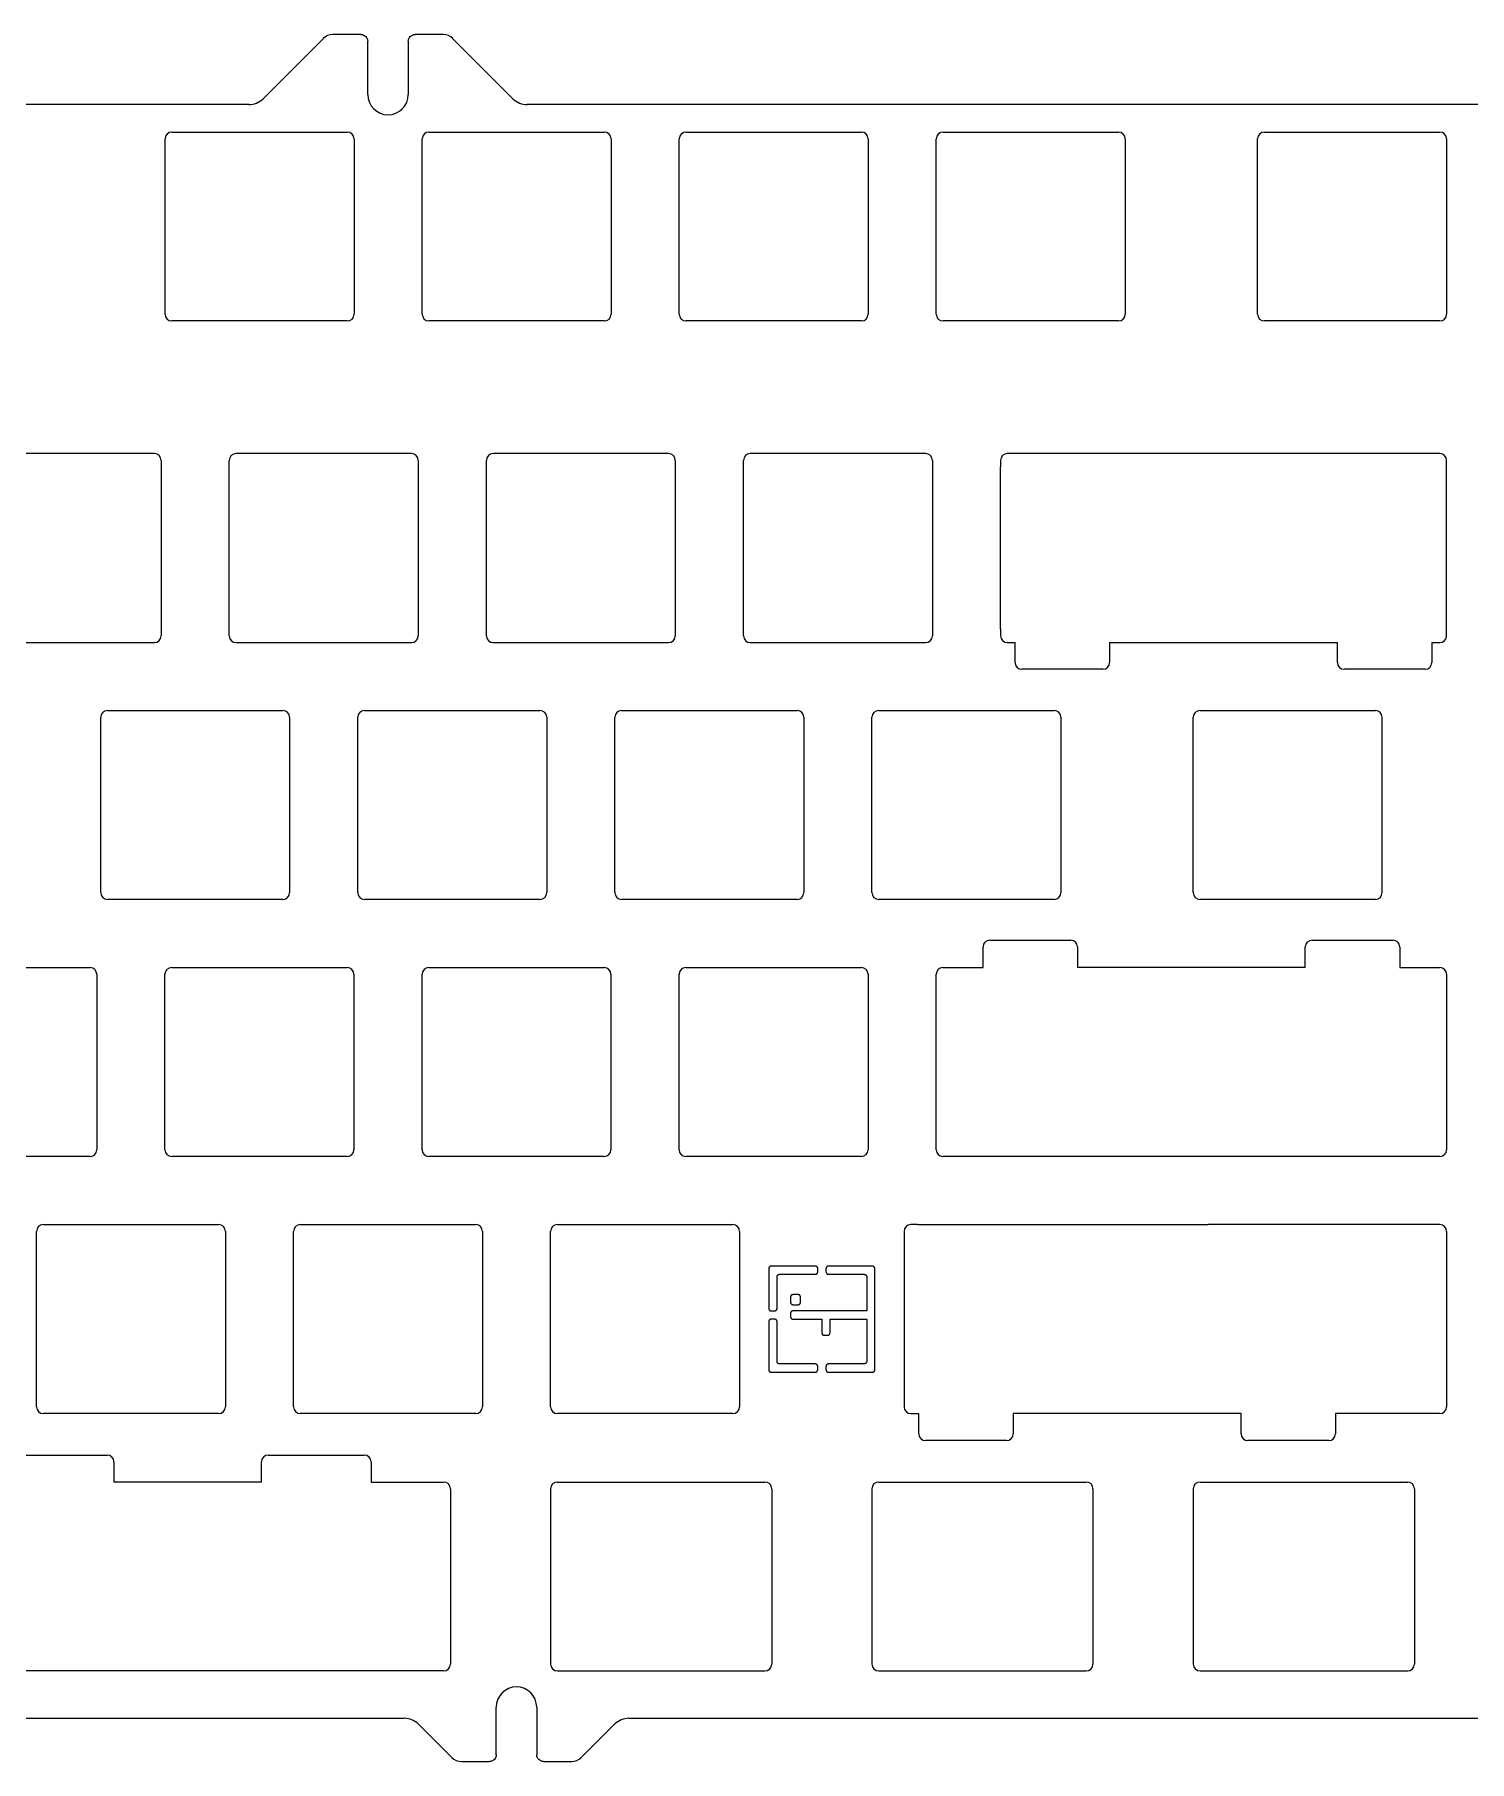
# Model space of a CAD drawing. Header units: millimetres. Extents: x 437 to 785, y 1108 to 1236.
# Drawn here: x 615.7 to 722, y 1108.2 to 1236.2 of the extents above; entities that cross this region are included whole.
import ezdxf

# ---------------------------------------------------------------- set-up
doc = ezdxf.new("R2010")
doc.units = ezdxf.units.MM
doc.layers.get('0').update_dxf_attribs({"linetype": 'CONTINUOUS'})
doc.layers.add('Layer 01', color=1, linetype='CONTINUOUS')

msp = doc.modelspace()

# ---------------------------------------------------------------- linework, layer by layer
at = {"color": 7, "linetype": 'CONTINUOUS'}
for p, q in [((639.91, 1236.17), (637.82, 1236.17)), ((646, 1236.17), (643.91, 1236.17)), ((637.12, 1235.87), (632.65, 1231.41)), ((640.41, 1231.72), (640.41, 1235.67)), ((643.41, 1235.67), (643.41, 1231.72)), ((651.17, 1231.41), (646.7, 1235.87)), ((631.59, 1230.97), (566.51, 1230.97)), ((755.41, 1230.97), (652.23, 1230.97)), ((625.39, 1215.44), (625.39, 1228.44)), ((625.89, 1228.94), (638.89, 1228.94)), ((639.39, 1228.44), (639.39, 1215.44)), ((644.44, 1215.44), (644.44, 1228.44)), ((644.94, 1228.94), (657.94, 1228.94)), ((658.44, 1228.44), (658.44, 1215.44)), ((663.49, 1215.44), (663.49, 1228.44)), ((663.99, 1228.94), (676.99, 1228.94)), ((677.49, 1228.44), (677.49, 1215.44)), ((682.54, 1215.44), (682.54, 1228.44)), ((683.04, 1228.94), (696.04, 1228.94)), ((696.54, 1228.44), (696.54, 1215.44)), ((706.35, 1215.44), (706.35, 1228.44)), ((706.85, 1228.94), (719.85, 1228.94)), ((720.35, 1228.44), (720.35, 1215.44)), ((638.89, 1214.94), (625.89, 1214.94)), ((657.94, 1214.94), (644.94, 1214.94)), ((676.99, 1214.94), (663.99, 1214.94)), ((696.04, 1214.94), (683.04, 1214.94)), ((719.85, 1214.94), (706.85, 1214.94)), ((624.6, 1205.11), (611.6, 1205.11)), ((625.1, 1204.61), (625.1, 1191.61)), ((630.15, 1191.61), (630.15, 1204.61)), ((643.65, 1205.11), (630.65, 1205.11)), ((644.15, 1204.61), (644.15, 1191.61)), ((649.2, 1191.61), (649.2, 1204.61)), ((662.7, 1205.11), (649.7, 1205.11)), ((663.2, 1204.61), (663.2, 1191.61)), ((668.25, 1191.61), (668.25, 1204.61)), ((681.75, 1205.11), (668.75, 1205.11)), ((682.25, 1204.61), (682.25, 1191.61)), ((687.3, 1204.61), (687.3, 1204.13)), ((687.3, 1192.13), (687.3, 1204.13)), ((719.85, 1205.11), (687.8, 1205.11)), ((720.35, 1191.61), (720.35, 1204.61)), ((687.3, 1192.12), (687.3, 1191.61)), ((611.6, 1191.11), (624.6, 1191.11)), ((630.65, 1191.11), (643.65, 1191.11)), ((649.7, 1191.11), (662.7, 1191.11)), ((668.75, 1191.11), (681.75, 1191.11)), ((687.8, 1191.11), (688.38, 1191.11)), ((688.38, 1189.63), (688.38, 1191.11)), ((695.38, 1191.11), (695.38, 1189.63)), ((695.38, 1191.11), (712.26, 1191.11)), ((712.26, 1189.63), (712.26, 1191.11)), ((719.26, 1191.11), (719.26, 1189.63)), ((719.26, 1191.11), (719.85, 1191.11)), ((694.88, 1189.13), (688.88, 1189.13)), ((718.76, 1189.13), (712.76, 1189.13)), ((620.62, 1172.58), (620.62, 1185.58)), ((621.12, 1186.08), (634.12, 1186.08)), ((634.62, 1185.58), (634.62, 1172.58)), ((639.67, 1172.58), (639.67, 1185.58)), ((640.17, 1186.08), (653.17, 1186.08)), ((653.67, 1185.58), (653.67, 1172.58)), ((658.72, 1172.58), (658.72, 1185.58)), ((659.22, 1186.08), (672.22, 1186.08)), ((672.72, 1185.58), (672.72, 1172.58)), ((677.77, 1172.58), (677.77, 1185.58)), ((678.27, 1186.08), (691.27, 1186.08)), ((691.77, 1185.58), (691.77, 1172.58)), ((701.58, 1172.58), (701.58, 1185.58)), ((702.08, 1186.08), (715.08, 1186.08)), ((715.58, 1172.58), (715.58, 1185.58)), ((634.12, 1172.08), (621.12, 1172.08)), ((653.17, 1172.08), (640.17, 1172.08)), ((672.22, 1172.08), (659.22, 1172.08)), ((691.27, 1172.08), (678.27, 1172.08)), ((715.08, 1172.08), (702.08, 1172.08)), ((686, 1167.03), (686, 1168.56)), ((686.5, 1169.06), (692.5, 1169.06)), ((693, 1168.56), (693, 1167.03)), ((709.88, 1167.03), (709.88, 1168.56)), ((710.38, 1169.06), (716.38, 1169.06)), ((716.88, 1168.56), (716.88, 1167.03)), ((606.83, 1167.03), (619.83, 1167.03)), ((625.88, 1167.03), (638.88, 1167.03)), ((644.93, 1167.03), (657.93, 1167.03)), ((663.98, 1167.03), (676.98, 1167.03)), ((683.03, 1167.03), (686, 1167.03)), ((709.88, 1167.03), (693, 1167.03)), ((620.33, 1166.53), (620.33, 1153.53)), ((625.38, 1153.53), (625.38, 1166.53)), ((639.38, 1166.53), (639.38, 1153.53)), ((644.43, 1153.53), (644.43, 1166.53)), ((658.43, 1166.53), (658.43, 1153.53)), ((663.48, 1153.53), (663.48, 1166.53)), ((677.48, 1166.53), (677.48, 1153.53)), ((682.53, 1153.53), (682.53, 1166.53)), ((619.83, 1153.03), (606.83, 1153.03)), ((638.88, 1153.03), (625.88, 1153.03)), ((657.93, 1153.03), (644.93, 1153.03)), ((676.98, 1153.03), (663.98, 1153.03)), ((719.85, 1153.03), (683.03, 1153.03)), ((616.36, 1147.98), (629.36, 1147.98)), ((635.41, 1147.98), (648.41, 1147.98)), ((654.46, 1147.98), (667.46, 1147.98)), ((681.15, 1147.98), (680.65, 1147.98)), ((681.15, 1147.98), (702.68, 1147.98)), ((719.85, 1147.98), (702.68, 1147.98)), ((615.86, 1134.48), (615.86, 1147.48)), ((629.86, 1147.48), (629.86, 1134.48)), ((634.91, 1134.48), (634.91, 1147.48)), ((648.91, 1147.48), (648.91, 1134.48)), ((653.96, 1134.48), (653.96, 1147.48)), ((667.96, 1147.48), (667.96, 1134.48)), ((680.15, 1147.48), (680.15, 1134.48)), ((720.35, 1147.48), (720.35, 1134.48)), ((629.36, 1133.98), (616.36, 1133.98)), ((648.41, 1133.98), (635.41, 1133.98)), ((667.46, 1133.98), (654.46, 1133.98)), ((680.65, 1133.98), (681.15, 1133.98)), ((681.15, 1133.98), (681.24, 1133.98)), ((681.24, 1132.48), (681.24, 1133.98)), ((688.24, 1133.98), (688.24, 1132.48)), ((705.12, 1133.98), (688.24, 1133.98)), ((705.12, 1132.48), (705.12, 1133.98)), ((712.12, 1133.98), (712.12, 1132.48)), ((719.85, 1133.98), (712.12, 1133.98)), ((687.74, 1131.98), (681.74, 1131.98)), ((711.62, 1131.98), (705.62, 1131.98)), ((615.1, 1130.91), (621.1, 1130.91)), ((621.6, 1130.41), (621.6, 1128.91)), ((632.53, 1128.91), (632.53, 1130.41)), ((633.03, 1130.91), (640.15, 1130.91)), ((640.65, 1130.41), (640.65, 1128.91)), ((640.65, 1128.91), (646.03, 1128.91)), ((654.46, 1128.91), (660.09, 1128.91)), ((660.09, 1128.91), (669.34, 1128.91)), ((669.35, 1128.91), (669.84, 1128.91)), ((678.27, 1128.91), (681.1, 1128.91)), ((681.1, 1128.91), (693.15, 1128.91)), ((693.16, 1128.91), (693.65, 1128.91)), ((702.08, 1128.91), (705.08, 1128.91)), ((705.08, 1128.91), (716.97, 1128.91)), ((716.97, 1128.91), (717.47, 1128.91)), ((646.53, 1128.41), (646.53, 1115.41)), ((653.96, 1128.41), (653.96, 1115.41)), ((670.34, 1128.41), (670.34, 1115.41)), ((677.77, 1128.41), (677.77, 1115.41)), ((694.15, 1128.41), (694.15, 1115.41)), ((701.58, 1128.41), (701.58, 1115.41)), ((717.97, 1128.41), (717.97, 1115.41)), ((646.03, 1114.91), (513.96, 1114.91)), ((654.46, 1114.91), (669.84, 1114.91)), ((678.27, 1114.91), (693.65, 1114.91)), ((702.08, 1114.91), (717.47, 1114.91)), ((649.93, 1108.7), (649.93, 1112.23)), ((652.93, 1112.23), (652.93, 1108.7)), ((644.17, 1110.96), (646.64, 1108.5)), ((656.23, 1108.5), (658.69, 1110.96)), ((659.76, 1111.4), (738.36, 1111.4)), ((647.35, 1108.2), (649.43, 1108.2)), ((653.43, 1108.2), (655.52, 1108.2))]:
    msp.add_line(p, q, dxfattribs=at)
for p, q in [((716.88, 1167.03), (719.85, 1167.03)), ((720.35, 1166.53), (720.35, 1153.53)), ((632.53, 1128.91), (621.6, 1128.91))]:
    msp.add_line(p, q)
at = {"color": 7}
msp.add_line((493.07, 1111.4), (643.11, 1111.4), dxfattribs=at)
at = {"color": 7, "linetype": 'CONTINUOUS'}
for centre, radius, start, end in [((637.82, 1235.17), 1, 90, 135), ((646, 1235.17), 1, 45, 90), ((631.59, 1232.47), 1.5, 270, 315), ((641.91, 1231.72), 1.5, 180, 0), ((652.23, 1232.47), 1.5, 225, 270), ((625.89, 1228.44), 0.5, 90, 180), ((638.89, 1228.44), 0.5, 0, 90), ((644.94, 1228.44), 0.5, 90, 180), ((657.94, 1228.44), 0.5, 0, 90), ((663.99, 1228.44), 0.5, 90, 180), ((676.99, 1228.44), 0.5, 0, 90), ((683.04, 1228.44), 0.5, 90, 180), ((696.04, 1228.44), 0.5, 0, 90), ((706.85, 1228.44), 0.5, 90, 180), ((719.85, 1228.44), 0.5, 0, 90), ((625.89, 1215.44), 0.5, 180, 270), ((638.89, 1215.44), 0.5, 270, 0), ((644.94, 1215.44), 0.5, 180, 270), ((657.94, 1215.44), 0.5, 270, 0), ((663.99, 1215.44), 0.5, 180, 270), ((676.99, 1215.44), 0.5, 270, 0), ((683.04, 1215.44), 0.5, 180, 270), ((696.04, 1215.44), 0.5, 270, 0), ((706.85, 1215.44), 0.5, 180, 270), ((719.85, 1215.44), 0.5, 270, 0), ((624.6, 1204.61), 0.5, 0, 90), ((630.65, 1204.61), 0.5, 90, 180), ((643.65, 1204.61), 0.5, 0, 90), ((649.7, 1204.61), 0.5, 90, 180), ((662.7, 1204.61), 0.5, 0, 90), ((668.75, 1204.61), 0.5, 90, 180), ((681.75, 1204.61), 0.5, 0, 90), ((687.8, 1204.61), 0.5, 90, 180), ((688.3, 1204.13), 1, 179.6533, 180), ((719.85, 1204.61), 0.5, 0, 90), ((624.6, 1191.61), 0.5, 270, 0), ((630.65, 1191.61), 0.5, 180, 270), ((643.65, 1191.61), 0.5, 270, 0), ((649.7, 1191.61), 0.5, 180, 270), ((662.7, 1191.61), 0.5, 270, 0), ((668.75, 1191.61), 0.5, 180, 270), ((681.75, 1191.61), 0.5, 270, 0), ((688.3, 1192.13), 1, 180, 180.3467), ((687.8, 1191.61), 0.5, 180, 270), ((719.85, 1191.61), 0.5, 270, 0), ((688.88, 1189.63), 0.5, 180, 270), ((694.88, 1189.63), 0.5, 270, 0), ((712.76, 1189.63), 0.5, 180, 270), ((718.76, 1189.63), 0.5, 270, 0), ((621.12, 1185.58), 0.5, 90, 180), ((634.12, 1185.58), 0.5, 0, 90), ((640.17, 1185.58), 0.5, 90, 180), ((653.17, 1185.58), 0.5, 0, 90), ((659.22, 1185.58), 0.5, 90, 180), ((672.22, 1185.58), 0.5, 0, 90), ((678.27, 1185.58), 0.5, 90, 180), ((691.27, 1185.58), 0.5, 0, 90), ((702.08, 1185.58), 0.5, 90, 180), ((715.08, 1185.58), 0.5, 0, 90), ((621.12, 1172.58), 0.5, 180, 270), ((634.12, 1172.58), 0.5, 270, 0), ((640.17, 1172.58), 0.5, 180, 270), ((653.17, 1172.58), 0.5, 270, 0), ((659.22, 1172.58), 0.5, 180, 270), ((672.22, 1172.58), 0.5, 270, 0), ((678.27, 1172.58), 0.5, 180, 270), ((691.27, 1172.58), 0.5, 270, 0), ((702.08, 1172.58), 0.5, 180, 270), ((686.5, 1168.56), 0.5, 90, 180), ((692.5, 1168.56), 0.5, 0, 90), ((710.38, 1168.56), 0.5, 90, 180), ((716.38, 1168.56), 0.5, 0, 90), ((619.83, 1166.53), 0.5, 0, 90), ((625.88, 1166.53), 0.5, 90, 180), ((638.88, 1166.53), 0.5, 0, 90), ((644.93, 1166.53), 0.5, 90, 180), ((657.93, 1166.53), 0.5, 0, 90), ((663.98, 1166.53), 0.5, 90, 180), ((676.98, 1166.53), 0.5, 0, 90), ((683.03, 1166.53), 0.5, 90, 180), ((619.83, 1153.53), 0.5, 270, 0), ((625.88, 1153.53), 0.5, 180, 270), ((638.88, 1153.53), 0.5, 270, 0), ((644.93, 1153.53), 0.5, 180, 270), ((657.93, 1153.53), 0.5, 270, 0), ((663.98, 1153.53), 0.5, 180, 270), ((676.98, 1153.53), 0.5, 270, 0), ((683.03, 1153.53), 0.5, 180, 270), ((616.36, 1147.48), 0.5, 90, 180), ((629.36, 1147.48), 0.5, 0, 90), ((635.41, 1147.48), 0.5, 90, 180), ((648.41, 1147.48), 0.5, 0, 90), ((654.46, 1147.48), 0.5, 90, 180), ((667.46, 1147.48), 0.5, 0, 90), ((680.65, 1147.48), 0.5, 90, 180), ((719.85, 1147.48), 0.5, 0, 90), ((616.36, 1134.48), 0.5, 180, 270), ((629.36, 1134.48), 0.5, 270, 0), ((635.41, 1134.48), 0.5, 180, 270), ((648.41, 1134.48), 0.5, 270, 0), ((654.46, 1134.48), 0.5, 180, 270), ((667.46, 1134.48), 0.5, 270, 0), ((680.65, 1134.48), 0.5, 180, 270), ((719.85, 1134.48), 0.5, 270, 0), ((681.74, 1132.48), 0.5, 180, 270), ((687.74, 1132.48), 0.5, 270, 0), ((705.62, 1132.48), 0.5, 180, 270), ((711.62, 1132.48), 0.5, 270, 0), ((621.1, 1130.41), 0.5, 0, 90), ((633.03, 1130.41), 0.5, 90, 180), ((640.15, 1130.41), 0.5, 0, 90), ((646.03, 1128.41), 0.5, 0, 90), ((654.46, 1128.41), 0.5, 90, 180), ((669.34, 1127.91), 1, 89.7169, 89.9994), ((669.84, 1128.41), 0.5, 0, 90), ((678.27, 1128.41), 0.5, 90, 180), ((693.15, 1127.91), 1, 89.7169, 89.9983), ((693.65, 1128.41), 0.5, 0, 90), ((702.08, 1128.41), 0.5, 90, 180), ((716.97, 1127.91), 1, 89.7169, 89.9983), ((717.47, 1128.41), 0.5, 0, 90), ((646.03, 1115.41), 0.5, 270, 0), ((654.46, 1115.41), 0.5, 180, 270), ((669.84, 1115.41), 0.5, 270, 0), ((678.27, 1115.41), 0.5, 180, 270), ((693.65, 1115.41), 0.5, 270, 0), ((702.08, 1115.41), 0.5, 180, 270), ((717.47, 1115.41), 0.5, 270, 0), ((651.43, 1112.23), 1.5, 0, 180), ((643.11, 1109.9), 1.5, 45, 90), ((659.76, 1109.9), 1.5, 90, 135), ((647.35, 1109.2), 1, 225, 270), ((655.52, 1109.2), 1, 270, 315)]:
    msp.add_arc(centre, radius, start, end, dxfattribs=at)
for centre, start, end in [((715.08, 1172.58), 270, 0), ((719.85, 1166.53), 0, 90), ((719.85, 1153.53), 270, 0)]:
    msp.add_arc(centre, 0.5, start, end)
for points in [[(639.91, 1236.17), (640.04, 1236.17), (640.17, 1236.11), (640.36, 1235.93), (640.41, 1235.8), (640.41, 1235.67)], [(643.41, 1235.67), (643.41, 1235.8), (643.46, 1235.93), (643.65, 1236.11), (643.78, 1236.17), (643.91, 1236.17)], [(649.93, 1108.7), (649.93, 1108.57), (649.88, 1108.44), (649.7, 1108.26), (649.57, 1108.2), (649.43, 1108.2)], [(653.43, 1108.2), (653.3, 1108.2), (653.17, 1108.26), (652.99, 1108.44), (652.93, 1108.57), (652.93, 1108.7)]]:
    msp.add_open_spline(points, degree=3, knots=[0, 0, 0, 0, 0.5, 0.5, 1, 1, 1, 1], dxfattribs=at)
at = {"layer": 'Layer 01', "color": 7}
for points in [[(670.32, 1144.91), (670.31, 1144.91), (670.31, 1144.91), (670.3, 1144.91), (670.3, 1144.91), (670.29, 1144.91), (670.29, 1144.91), (670.28, 1144.91), (670.28, 1144.91), (670.27, 1144.9), (670.27, 1144.9), (670.27, 1144.9), (670.26, 1144.9), (670.26, 1144.9), (670.25, 1144.9), (670.25, 1144.9), (670.24, 1144.9), (670.24, 1144.89), (670.24, 1144.89), (670.23, 1144.89), (670.23, 1144.89), (670.22, 1144.89), (670.22, 1144.88), (670.22, 1144.88), (670.21, 1144.88), (670.21, 1144.88), (670.2, 1144.87), (670.2, 1144.87), (670.2, 1144.87), (670.19, 1144.86), (670.19, 1144.86), (670.19, 1144.86), (670.18, 1144.85), (670.18, 1144.85), (670.18, 1144.85), (670.17, 1144.84), (670.17, 1144.84), (670.17, 1144.84), (670.16, 1144.83), (670.16, 1144.83), (670.16, 1144.82), (670.16, 1144.82), (670.15, 1144.82), (670.15, 1144.81), (670.15, 1144.81), (670.15, 1144.8), (670.14, 1144.8), (670.14, 1144.8), (670.14, 1144.79), (670.14, 1144.79), (670.14, 1144.78), (670.14, 1144.78), (670.13, 1144.78), (670.13, 1144.77), (670.13, 1144.77), (670.13, 1144.76), (670.13, 1144.76), (670.13, 1144.75), (670.13, 1144.75), (670.13, 1144.74), (670.13, 1144.74), (670.13, 1144.73), (670.13, 1144.73), (670.13, 1144.72), (670.13, 1144.72)], [(670.13, 1144.72), (670.13, 1141.78)], [(673.56, 1144.91), (670.32, 1144.91)], [(670.74, 1144.11), (670.74, 1144.11), (670.74, 1144.12), (670.74, 1144.12), (670.74, 1144.13), (670.74, 1144.13), (670.74, 1144.14), (670.74, 1144.14), (670.74, 1144.15), (670.74, 1144.15), (670.74, 1144.16), (670.74, 1144.16), (670.74, 1144.16), (670.75, 1144.17), (670.75, 1144.17), (670.75, 1144.18), (670.75, 1144.18), (670.75, 1144.19), (670.75, 1144.19), (670.76, 1144.19), (670.76, 1144.2), (670.76, 1144.2), (670.76, 1144.21), (670.77, 1144.21), (670.77, 1144.21), (670.77, 1144.22), (670.77, 1144.22), (670.78, 1144.23), (670.78, 1144.23), (670.78, 1144.23), (670.79, 1144.24), (670.79, 1144.24), (670.79, 1144.24), (670.8, 1144.25), (670.8, 1144.25), (670.8, 1144.25), (670.81, 1144.26), (670.81, 1144.26), (670.81, 1144.26), (670.82, 1144.27), (670.82, 1144.27), (670.83, 1144.27), (670.83, 1144.27), (670.83, 1144.28), (670.84, 1144.28), (670.84, 1144.28), (670.85, 1144.28), (670.85, 1144.28), (670.85, 1144.29), (670.86, 1144.29), (670.86, 1144.29), (670.87, 1144.29), (670.87, 1144.29), (670.88, 1144.29), (670.88, 1144.29), (670.88, 1144.29), (670.89, 1144.3), (670.89, 1144.3), (670.9, 1144.3), (670.9, 1144.3), (670.91, 1144.3), (670.91, 1144.3), (670.92, 1144.3), (670.92, 1144.3), (670.93, 1144.3)], [(670.74, 1141.78), (670.74, 1144.11)], [(670.93, 1144.3), (673.56, 1144.3)], [(673.75, 1144.72), (673.75, 1144.72), (673.75, 1144.73), (673.75, 1144.73), (673.75, 1144.74), (673.75, 1144.74), (673.75, 1144.75), (673.75, 1144.75), (673.75, 1144.76), (673.75, 1144.76), (673.75, 1144.77), (673.75, 1144.77), (673.74, 1144.77), (673.74, 1144.78), (673.74, 1144.78), (673.74, 1144.79), (673.74, 1144.79), (673.74, 1144.8), (673.73, 1144.8), (673.73, 1144.8), (673.73, 1144.81), (673.73, 1144.81), (673.73, 1144.82), (673.72, 1144.82), (673.72, 1144.82), (673.72, 1144.83), (673.72, 1144.83), (673.71, 1144.84), (673.71, 1144.84), (673.71, 1144.84), (673.7, 1144.85), (673.7, 1144.85), (673.7, 1144.85), (673.69, 1144.86), (673.69, 1144.86), (673.69, 1144.86), (673.68, 1144.87), (673.68, 1144.87), (673.68, 1144.87), (673.67, 1144.88), (673.67, 1144.88), (673.66, 1144.88), (673.66, 1144.88), (673.66, 1144.89), (673.65, 1144.89), (673.65, 1144.89), (673.64, 1144.89), (673.64, 1144.89), (673.64, 1144.9), (673.63, 1144.9), (673.63, 1144.9), (673.62, 1144.9), (673.62, 1144.9), (673.61, 1144.9), (673.61, 1144.9), (673.61, 1144.9), (673.6, 1144.91), (673.6, 1144.91), (673.59, 1144.91), (673.59, 1144.91), (673.58, 1144.91), (673.58, 1144.91), (673.57, 1144.91), (673.57, 1144.91), (673.56, 1144.91)], [(673.56, 1144.3), (673.57, 1144.3), (673.57, 1144.3), (673.58, 1144.3), (673.58, 1144.3), (673.59, 1144.3), (673.59, 1144.3), (673.6, 1144.3), (673.6, 1144.3), (673.6, 1144.3), (673.61, 1144.3), (673.61, 1144.31), (673.62, 1144.31), (673.62, 1144.31), (673.63, 1144.31), (673.63, 1144.31), (673.64, 1144.31), (673.64, 1144.32), (673.64, 1144.32), (673.65, 1144.32), (673.65, 1144.32), (673.66, 1144.32), (673.66, 1144.33), (673.66, 1144.33), (673.67, 1144.33), (673.67, 1144.33), (673.68, 1144.34), (673.68, 1144.34), (673.68, 1144.34), (673.69, 1144.34), (673.69, 1144.35), (673.69, 1144.35), (673.7, 1144.35), (673.7, 1144.36), (673.7, 1144.36), (673.71, 1144.37), (673.71, 1144.37), (673.71, 1144.37), (673.72, 1144.38), (673.72, 1144.38), (673.72, 1144.38), (673.72, 1144.39), (673.73, 1144.39), (673.73, 1144.4), (673.73, 1144.4), (673.73, 1144.4), (673.73, 1144.41), (673.74, 1144.41), (673.74, 1144.42), (673.74, 1144.42), (673.74, 1144.42), (673.74, 1144.43), (673.74, 1144.43), (673.75, 1144.44), (673.75, 1144.44), (673.75, 1144.45), (673.75, 1144.45), (673.75, 1144.46), (673.75, 1144.46), (673.75, 1144.47), (673.75, 1144.47), (673.75, 1144.47), (673.75, 1144.48), (673.75, 1144.48), (673.75, 1144.49)], [(673.75, 1144.49), (673.75, 1144.72)], [(674.55, 1144.91), (674.55, 1144.91), (674.54, 1144.91), (674.54, 1144.91), (674.53, 1144.91), (674.53, 1144.91), (674.52, 1144.91), (674.52, 1144.91), (674.51, 1144.91), (674.51, 1144.9), (674.51, 1144.9), (674.5, 1144.9), (674.5, 1144.9), (674.49, 1144.9), (674.49, 1144.9), (674.48, 1144.9), (674.48, 1144.9), (674.48, 1144.89), (674.47, 1144.89), (674.47, 1144.89), (674.46, 1144.89), (674.46, 1144.89), (674.46, 1144.88), (674.45, 1144.88), (674.45, 1144.88), (674.44, 1144.88), (674.44, 1144.87), (674.44, 1144.87), (674.43, 1144.87), (674.43, 1144.86), (674.43, 1144.86), (674.42, 1144.86), (674.42, 1144.85), (674.41, 1144.85), (674.41, 1144.85), (674.41, 1144.84), (674.41, 1144.84), (674.4, 1144.84), (674.4, 1144.83), (674.4, 1144.83), (674.39, 1144.82), (674.39, 1144.82), (674.39, 1144.82), (674.39, 1144.81), (674.38, 1144.81), (674.38, 1144.8), (674.38, 1144.8), (674.38, 1144.8), (674.38, 1144.79), (674.37, 1144.79), (674.37, 1144.78), (674.37, 1144.78), (674.37, 1144.78), (674.37, 1144.77), (674.37, 1144.77), (674.37, 1144.76), (674.37, 1144.76), (674.37, 1144.75), (674.36, 1144.75), (674.36, 1144.74), (674.36, 1144.74), (674.36, 1144.73), (674.36, 1144.73), (674.36, 1144.72), (674.36, 1144.72)], [(674.36, 1144.72), (674.36, 1144.49)], [(674.36, 1144.49), (674.36, 1144.48), (674.36, 1144.48), (674.36, 1144.47), (674.36, 1144.47), (674.36, 1144.47), (674.36, 1144.46), (674.37, 1144.46), (674.37, 1144.45), (674.37, 1144.45), (674.37, 1144.44), (674.37, 1144.44), (674.37, 1144.43), (674.37, 1144.43), (674.37, 1144.42), (674.37, 1144.42), (674.38, 1144.42), (674.38, 1144.41), (674.38, 1144.41), (674.38, 1144.4), (674.38, 1144.4), (674.39, 1144.4), (674.39, 1144.39), (674.39, 1144.39), (674.39, 1144.38), (674.4, 1144.38), (674.4, 1144.38), (674.4, 1144.37), (674.41, 1144.37), (674.41, 1144.37), (674.41, 1144.36), (674.41, 1144.36), (674.42, 1144.35), (674.42, 1144.35), (674.43, 1144.35), (674.43, 1144.34), (674.43, 1144.34), (674.44, 1144.34), (674.44, 1144.34), (674.44, 1144.33), (674.45, 1144.33), (674.45, 1144.33), (674.45, 1144.33), (674.46, 1144.32), (674.46, 1144.32), (674.47, 1144.32), (674.47, 1144.32), (674.48, 1144.31), (674.48, 1144.31), (674.48, 1144.31), (674.49, 1144.31), (674.49, 1144.31), (674.5, 1144.31), (674.5, 1144.31), (674.51, 1144.3), (674.51, 1144.3), (674.51, 1144.3), (674.52, 1144.3), (674.52, 1144.3), (674.53, 1144.3), (674.53, 1144.3), (674.54, 1144.3), (674.54, 1144.3), (674.55, 1144.3), (674.55, 1144.3)], [(677.8, 1144.91), (674.55, 1144.91)], [(674.55, 1144.3), (677.19, 1144.3)], [(677.19, 1144.3), (677.19, 1144.3), (677.2, 1144.3), (677.2, 1144.3), (677.21, 1144.3), (677.21, 1144.3), (677.22, 1144.3), (677.22, 1144.3), (677.23, 1144.3), (677.23, 1144.29), (677.23, 1144.29), (677.24, 1144.29), (677.24, 1144.29), (677.25, 1144.29), (677.25, 1144.29), (677.26, 1144.29), (677.26, 1144.29), (677.27, 1144.28), (677.27, 1144.28), (677.27, 1144.28), (677.28, 1144.28), (677.28, 1144.28), (677.29, 1144.27), (677.29, 1144.27), (677.29, 1144.27), (677.3, 1144.27), (677.3, 1144.26), (677.3, 1144.26), (677.31, 1144.26), (677.31, 1144.25), (677.32, 1144.25), (677.32, 1144.25), (677.32, 1144.24), (677.33, 1144.24), (677.33, 1144.24), (677.33, 1144.23), (677.34, 1144.23), (677.34, 1144.23), (677.34, 1144.22), (677.34, 1144.22), (677.35, 1144.21), (677.35, 1144.21), (677.35, 1144.21), (677.35, 1144.2), (677.36, 1144.2), (677.36, 1144.19), (677.36, 1144.19), (677.36, 1144.19), (677.36, 1144.18), (677.37, 1144.18), (677.37, 1144.17), (677.37, 1144.17), (677.37, 1144.17), (677.37, 1144.16), (677.37, 1144.16), (677.37, 1144.15), (677.37, 1144.15), (677.38, 1144.14), (677.38, 1144.14), (677.38, 1144.13), (677.38, 1144.13), (677.38, 1144.12), (677.38, 1144.12), (677.38, 1144.11), (677.38, 1144.11)], [(677.38, 1144.11), (677.38, 1141.59)], [(677.99, 1144.72), (677.99, 1144.72), (677.99, 1144.73), (677.99, 1144.73), (677.99, 1144.74), (677.99, 1144.74), (677.99, 1144.75), (677.99, 1144.75), (677.98, 1144.76), (677.98, 1144.76), (677.98, 1144.77), (677.98, 1144.77), (677.98, 1144.77), (677.98, 1144.78), (677.98, 1144.78), (677.98, 1144.79), (677.97, 1144.79), (677.97, 1144.8), (677.97, 1144.8), (677.97, 1144.8), (677.97, 1144.81), (677.96, 1144.81), (677.96, 1144.82), (677.96, 1144.82), (677.96, 1144.82), (677.95, 1144.83), (677.95, 1144.83), (677.95, 1144.84), (677.95, 1144.84), (677.94, 1144.84), (677.94, 1144.85), (677.94, 1144.85), (677.93, 1144.85), (677.93, 1144.86), (677.93, 1144.86), (677.92, 1144.86), (677.92, 1144.87), (677.91, 1144.87), (677.91, 1144.87), (677.91, 1144.88), (677.9, 1144.88), (677.9, 1144.88), (677.9, 1144.88), (677.89, 1144.89), (677.89, 1144.89), (677.88, 1144.89), (677.88, 1144.89), (677.88, 1144.89), (677.87, 1144.9), (677.87, 1144.9), (677.86, 1144.9), (677.86, 1144.9), (677.85, 1144.9), (677.85, 1144.9), (677.85, 1144.9), (677.84, 1144.9), (677.84, 1144.91), (677.83, 1144.91), (677.83, 1144.91), (677.82, 1144.91), (677.82, 1144.91), (677.81, 1144.91), (677.81, 1144.91), (677.8, 1144.91), (677.8, 1144.91)], [(677.99, 1137.24), (677.99, 1144.72)], [(671.92, 1142.8), (671.92, 1142.8), (671.91, 1142.8), (671.91, 1142.8), (671.9, 1142.8), (671.9, 1142.8), (671.9, 1142.8), (671.89, 1142.79), (671.89, 1142.79), (671.88, 1142.79), (671.88, 1142.79), (671.87, 1142.79), (671.87, 1142.79), (671.86, 1142.79), (671.86, 1142.79), (671.86, 1142.79), (671.85, 1142.78), (671.85, 1142.78), (671.84, 1142.78), (671.84, 1142.78), (671.84, 1142.78), (671.83, 1142.77), (671.83, 1142.77), (671.82, 1142.77), (671.82, 1142.77), (671.82, 1142.76), (671.81, 1142.76), (671.81, 1142.76), (671.81, 1142.76), (671.8, 1142.75), (671.8, 1142.75), (671.79, 1142.75), (671.79, 1142.74), (671.79, 1142.74), (671.78, 1142.74), (671.78, 1142.73), (671.78, 1142.73), (671.78, 1142.73), (671.77, 1142.72), (671.77, 1142.72), (671.77, 1142.71), (671.76, 1142.71), (671.76, 1142.71), (671.76, 1142.7), (671.76, 1142.7), (671.76, 1142.69), (671.75, 1142.69), (671.75, 1142.69), (671.75, 1142.68), (671.75, 1142.68), (671.75, 1142.67), (671.75, 1142.67), (671.74, 1142.67), (671.74, 1142.66), (671.74, 1142.66), (671.74, 1142.65), (671.74, 1142.65), (671.74, 1142.64), (671.74, 1142.64), (671.74, 1142.63), (671.74, 1142.63), (671.74, 1142.63), (671.74, 1142.62), (671.74, 1142.62), (671.74, 1142.61)], [(672.29, 1142.8), (671.92, 1142.8)], [(672.48, 1142.61), (672.48, 1142.62), (672.48, 1142.62), (672.48, 1142.62), (672.48, 1142.63), (672.48, 1142.63), (672.48, 1142.64), (672.48, 1142.64), (672.48, 1142.65), (672.48, 1142.65), (672.48, 1142.66), (672.47, 1142.66), (672.47, 1142.67), (672.47, 1142.67), (672.47, 1142.67), (672.47, 1142.68), (672.47, 1142.68), (672.47, 1142.69), (672.46, 1142.69), (672.46, 1142.69), (672.46, 1142.7), (672.46, 1142.7), (672.46, 1142.71), (672.45, 1142.71), (672.45, 1142.71), (672.45, 1142.72), (672.45, 1142.72), (672.44, 1142.73), (672.44, 1142.73), (672.44, 1142.73), (672.43, 1142.74), (672.43, 1142.74), (672.43, 1142.74), (672.42, 1142.75), (672.42, 1142.75), (672.42, 1142.75), (672.41, 1142.76), (672.41, 1142.76), (672.41, 1142.76), (672.4, 1142.76), (672.4, 1142.77), (672.39, 1142.77), (672.39, 1142.77), (672.39, 1142.77), (672.38, 1142.78), (672.38, 1142.78), (672.37, 1142.78), (672.37, 1142.78), (672.37, 1142.78), (672.36, 1142.79), (672.36, 1142.79), (672.35, 1142.79), (672.35, 1142.79), (672.35, 1142.79), (672.34, 1142.79), (672.34, 1142.79), (672.33, 1142.79), (672.33, 1142.79), (672.32, 1142.8), (672.32, 1142.8), (672.31, 1142.8), (672.31, 1142.8), (672.3, 1142.8), (672.3, 1142.8), (672.29, 1142.8)], [(670.13, 1141.78), (670.13, 1141.77), (670.13, 1141.77), (670.13, 1141.76), (670.13, 1141.76), (670.13, 1141.75), (670.13, 1141.75), (670.13, 1141.75), (670.13, 1141.74), (670.13, 1141.74), (670.13, 1141.73), (670.13, 1141.73), (670.13, 1141.72), (670.14, 1141.72), (670.14, 1141.71), (670.14, 1141.71), (670.14, 1141.71), (670.14, 1141.7), (670.14, 1141.7), (670.15, 1141.69), (670.15, 1141.69), (670.15, 1141.69), (670.15, 1141.68), (670.16, 1141.68), (670.16, 1141.67), (670.16, 1141.67), (670.16, 1141.67), (670.17, 1141.66), (670.17, 1141.66), (670.17, 1141.65), (670.18, 1141.65), (670.18, 1141.65), (670.18, 1141.64), (670.19, 1141.64), (670.19, 1141.64), (670.19, 1141.63), (670.2, 1141.63), (670.2, 1141.63), (670.2, 1141.63), (670.21, 1141.62), (670.21, 1141.62), (670.22, 1141.62), (670.22, 1141.61), (670.22, 1141.61), (670.23, 1141.61), (670.23, 1141.61), (670.24, 1141.61), (670.24, 1141.6), (670.24, 1141.6), (670.25, 1141.6), (670.25, 1141.6), (670.26, 1141.6), (670.26, 1141.6), (670.27, 1141.59), (670.27, 1141.59), (670.27, 1141.59), (670.28, 1141.59), (670.28, 1141.59), (670.29, 1141.59), (670.29, 1141.59), (670.3, 1141.59), (670.3, 1141.59), (670.31, 1141.59), (670.31, 1141.59), (670.32, 1141.59)], [(670.32, 1141.59), (670.55, 1141.59)], [(670.55, 1141.59), (670.55, 1141.59), (670.56, 1141.59), (670.56, 1141.59), (670.57, 1141.59), (670.57, 1141.59), (670.58, 1141.59), (670.58, 1141.59), (670.58, 1141.59), (670.59, 1141.59), (670.59, 1141.59), (670.6, 1141.59), (670.6, 1141.6), (670.61, 1141.6), (670.61, 1141.6), (670.62, 1141.6), (670.62, 1141.6), (670.62, 1141.6), (670.63, 1141.61), (670.63, 1141.61), (670.64, 1141.61), (670.64, 1141.61), (670.64, 1141.61), (670.65, 1141.62), (670.65, 1141.62), (670.66, 1141.62), (670.66, 1141.63), (670.66, 1141.63), (670.67, 1141.63), (670.67, 1141.63), (670.67, 1141.64), (670.68, 1141.64), (670.68, 1141.64), (670.68, 1141.65), (670.69, 1141.65), (670.69, 1141.65), (670.69, 1141.66), (670.7, 1141.66), (670.7, 1141.67), (670.7, 1141.67), (670.71, 1141.67), (670.71, 1141.68), (670.71, 1141.68), (670.71, 1141.68), (670.71, 1141.69), (670.72, 1141.69), (670.72, 1141.7), (670.72, 1141.7), (670.72, 1141.71), (670.72, 1141.71), (670.73, 1141.71), (670.73, 1141.72), (670.73, 1141.72), (670.73, 1141.73), (670.73, 1141.73), (670.73, 1141.74), (670.73, 1141.74), (670.73, 1141.74), (670.73, 1141.75), (670.74, 1141.75), (670.74, 1141.76), (670.74, 1141.76), (670.74, 1141.77), (670.74, 1141.77), (670.74, 1141.78)], [(671.74, 1142.61), (671.74, 1142.24)], [(671.74, 1142.24), (671.74, 1142.23), (671.74, 1142.23), (671.74, 1142.22), (671.74, 1142.21), (671.74, 1142.21), (671.74, 1142.2), (671.74, 1142.19), (671.74, 1142.19), (671.75, 1142.18), (671.75, 1142.18), (671.75, 1142.17), (671.75, 1142.16), (671.76, 1142.16), (671.76, 1142.15), (671.76, 1142.15), (671.76, 1142.14), (671.77, 1142.14), (671.77, 1142.13), (671.78, 1142.12), (671.78, 1142.12), (671.78, 1142.11), (671.79, 1142.11), (671.79, 1142.11), (671.8, 1142.1), (671.8, 1142.1), (671.81, 1142.09), (671.81, 1142.09), (671.82, 1142.08), (671.82, 1142.08), (671.83, 1142.08), (671.84, 1142.07), (671.84, 1142.07), (671.85, 1142.07), (671.85, 1142.07), (671.86, 1142.06), (671.87, 1142.06), (671.87, 1142.06), (671.88, 1142.06), (671.88, 1142.06), (671.89, 1142.06), (671.9, 1142.05), (671.9, 1142.05), (671.91, 1142.05), (671.92, 1142.05), (671.92, 1142.05)], [(671.92, 1141.59), (671.92, 1141.59), (671.91, 1141.59), (671.91, 1141.59), (671.9, 1141.59), (671.9, 1141.59), (671.9, 1141.59), (671.89, 1141.59), (671.89, 1141.58), (671.88, 1141.58), (671.88, 1141.58), (671.87, 1141.58), (671.87, 1141.58), (671.86, 1141.58), (671.86, 1141.58), (671.86, 1141.58), (671.85, 1141.57), (671.85, 1141.57), (671.84, 1141.57), (671.84, 1141.57), (671.84, 1141.57), (671.83, 1141.56), (671.83, 1141.56), (671.82, 1141.56), (671.82, 1141.56), (671.82, 1141.55), (671.81, 1141.55), (671.81, 1141.55), (671.81, 1141.55), (671.8, 1141.54), (671.8, 1141.54), (671.79, 1141.54), (671.79, 1141.53), (671.79, 1141.53), (671.78, 1141.53), (671.78, 1141.52), (671.78, 1141.52), (671.78, 1141.52), (671.77, 1141.51), (671.77, 1141.51), (671.77, 1141.51), (671.76, 1141.5), (671.76, 1141.5), (671.76, 1141.49), (671.76, 1141.49), (671.76, 1141.49), (671.75, 1141.48), (671.75, 1141.48), (671.75, 1141.47), (671.75, 1141.47), (671.75, 1141.47), (671.75, 1141.46), (671.74, 1141.46), (671.74, 1141.45), (671.74, 1141.45), (671.74, 1141.44), (671.74, 1141.44), (671.74, 1141.43), (671.74, 1141.43), (671.74, 1141.43), (671.74, 1141.42), (671.74, 1141.42), (671.74, 1141.41), (671.74, 1141.41), (671.74, 1141.4)], [(671.92, 1142.05), (672.29, 1142.05)], [(677.38, 1141.59), (671.92, 1141.59)], [(672.29, 1142.05), (672.3, 1142.05), (672.3, 1142.05), (672.31, 1142.05), (672.31, 1142.05), (672.32, 1142.05), (672.32, 1142.05), (672.33, 1142.06), (672.33, 1142.06), (672.34, 1142.06), (672.34, 1142.06), (672.34, 1142.06), (672.35, 1142.06), (672.35, 1142.06), (672.36, 1142.06), (672.36, 1142.07), (672.37, 1142.07), (672.37, 1142.07), (672.37, 1142.07), (672.38, 1142.07), (672.38, 1142.07), (672.39, 1142.08), (672.39, 1142.08), (672.39, 1142.08), (672.4, 1142.08), (672.4, 1142.09), (672.41, 1142.09), (672.41, 1142.09), (672.41, 1142.09), (672.42, 1142.1), (672.42, 1142.1), (672.42, 1142.1), (672.43, 1142.11), (672.43, 1142.11), (672.43, 1142.11), (672.44, 1142.12), (672.44, 1142.12), (672.44, 1142.13), (672.45, 1142.13), (672.45, 1142.13), (672.45, 1142.14), (672.45, 1142.14), (672.46, 1142.14), (672.46, 1142.15), (672.46, 1142.15), (672.46, 1142.16), (672.46, 1142.16), (672.47, 1142.16), (672.47, 1142.17), (672.47, 1142.17), (672.47, 1142.18), (672.47, 1142.18), (672.47, 1142.18), (672.47, 1142.19), (672.48, 1142.19), (672.48, 1142.2), (672.48, 1142.2), (672.48, 1142.21), (672.48, 1142.21), (672.48, 1142.22), (672.48, 1142.22), (672.48, 1142.23), (672.48, 1142.23), (672.48, 1142.23), (672.48, 1142.24)], [(672.48, 1142.24), (672.48, 1142.61)], [(670.32, 1140.98), (670.31, 1140.98), (670.31, 1140.98), (670.3, 1140.98), (670.3, 1140.98), (670.29, 1140.98), (670.29, 1140.98), (670.28, 1140.98), (670.28, 1140.97), (670.27, 1140.97), (670.27, 1140.97), (670.27, 1140.97), (670.26, 1140.97), (670.26, 1140.97), (670.25, 1140.97), (670.25, 1140.97), (670.24, 1140.96), (670.24, 1140.96), (670.24, 1140.96), (670.23, 1140.96), (670.23, 1140.96), (670.22, 1140.95), (670.22, 1140.95), (670.22, 1140.95), (670.21, 1140.95), (670.21, 1140.94), (670.2, 1140.94), (670.2, 1140.94), (670.2, 1140.94), (670.19, 1140.93), (670.19, 1140.93), (670.19, 1140.93), (670.18, 1140.92), (670.18, 1140.92), (670.18, 1140.92), (670.17, 1140.91), (670.17, 1140.91), (670.17, 1140.9), (670.16, 1140.9), (670.16, 1140.9), (670.16, 1140.89), (670.16, 1140.89), (670.15, 1140.89), (670.15, 1140.88), (670.15, 1140.88), (670.15, 1140.87), (670.14, 1140.87), (670.14, 1140.87), (670.14, 1140.86), (670.14, 1140.86), (670.14, 1140.85), (670.14, 1140.85), (670.13, 1140.84), (670.13, 1140.84), (670.13, 1140.84), (670.13, 1140.83), (670.13, 1140.83), (670.13, 1140.82), (670.13, 1140.82), (670.13, 1140.81), (670.13, 1140.81), (670.13, 1140.8), (670.13, 1140.8), (670.13, 1140.79), (670.13, 1140.79)], [(670.13, 1140.79), (670.13, 1137.24)], [(670.55, 1140.98), (670.32, 1140.98)], [(670.74, 1140.79), (670.74, 1140.79), (670.74, 1140.8), (670.74, 1140.8), (670.74, 1140.81), (670.74, 1140.81), (670.73, 1140.82), (670.73, 1140.82), (670.73, 1140.83), (670.73, 1140.83), (670.73, 1140.84), (670.73, 1140.84), (670.73, 1140.84), (670.73, 1140.85), (670.73, 1140.85), (670.72, 1140.86), (670.72, 1140.86), (670.72, 1140.87), (670.72, 1140.87), (670.72, 1140.87), (670.71, 1140.88), (670.71, 1140.88), (670.71, 1140.89), (670.71, 1140.89), (670.71, 1140.89), (670.7, 1140.9), (670.7, 1140.9), (670.7, 1140.9), (670.69, 1140.91), (670.69, 1140.91), (670.69, 1140.92), (670.68, 1140.92), (670.68, 1140.92), (670.68, 1140.93), (670.67, 1140.93), (670.67, 1140.93), (670.67, 1140.94), (670.66, 1140.94), (670.66, 1140.94), (670.66, 1140.94), (670.65, 1140.95), (670.65, 1140.95), (670.64, 1140.95), (670.64, 1140.95), (670.64, 1140.96), (670.63, 1140.96), (670.63, 1140.96), (670.62, 1140.96), (670.62, 1140.96), (670.62, 1140.97), (670.61, 1140.97), (670.61, 1140.97), (670.6, 1140.97), (670.6, 1140.97), (670.59, 1140.97), (670.59, 1140.97), (670.58, 1140.97), (670.58, 1140.98), (670.58, 1140.98), (670.57, 1140.98), (670.57, 1140.98), (670.56, 1140.98), (670.56, 1140.98), (670.55, 1140.98), (670.55, 1140.98)], [(670.74, 1137.85), (670.74, 1140.79)], [(671.74, 1141.4), (671.74, 1141.17)], [(671.74, 1141.17), (671.74, 1141.16), (671.74, 1141.16), (671.74, 1141.15), (671.74, 1141.15), (671.74, 1141.14), (671.74, 1141.14), (671.74, 1141.13), (671.74, 1141.13), (671.74, 1141.12), (671.74, 1141.12), (671.74, 1141.11), (671.74, 1141.11), (671.75, 1141.11), (671.75, 1141.1), (671.75, 1141.1), (671.75, 1141.09), (671.75, 1141.09), (671.75, 1141.09), (671.76, 1141.08), (671.76, 1141.08), (671.76, 1141.07), (671.76, 1141.07), (671.76, 1141.07), (671.77, 1141.06), (671.77, 1141.06), (671.77, 1141.05), (671.78, 1141.05), (671.78, 1141.05), (671.78, 1141.04), (671.78, 1141.04), (671.79, 1141.04), (671.79, 1141.03), (671.79, 1141.03), (671.8, 1141.03), (671.8, 1141.02), (671.81, 1141.02), (671.81, 1141.02), (671.81, 1141.01), (671.82, 1141.01), (671.82, 1141.01), (671.82, 1141.01), (671.83, 1141), (671.83, 1141), (671.84, 1141), (671.84, 1141), (671.84, 1141), (671.85, 1140.99), (671.85, 1140.99), (671.86, 1140.99), (671.86, 1140.99), (671.86, 1140.99), (671.87, 1140.99), (671.87, 1140.98), (671.88, 1140.98), (671.88, 1140.98), (671.89, 1140.98), (671.89, 1140.98), (671.9, 1140.98), (671.9, 1140.98), (671.9, 1140.98), (671.91, 1140.98), (671.91, 1140.98), (671.92, 1140.98), (671.92, 1140.98)], [(671.92, 1140.98), (674.06, 1140.98)], [(674.06, 1140.98), (674.06, 1139.96)], [(674.67, 1139.96), (674.67, 1140.98)], [(674.67, 1140.98), (677.38, 1140.98)], [(677.38, 1140.98), (677.38, 1137.85)], [(674.06, 1139.96), (674.06, 1139.96), (674.06, 1139.95), (674.06, 1139.95), (674.06, 1139.94), (674.06, 1139.94), (674.06, 1139.94), (674.06, 1139.93), (674.06, 1139.93), (674.06, 1139.92), (674.06, 1139.92), (674.06, 1139.91), (674.07, 1139.91), (674.07, 1139.9), (674.07, 1139.9), (674.07, 1139.9), (674.07, 1139.89), (674.07, 1139.89), (674.07, 1139.88), (674.08, 1139.88), (674.08, 1139.88), (674.08, 1139.87), (674.08, 1139.87), (674.09, 1139.86), (674.09, 1139.86), (674.09, 1139.86), (674.09, 1139.85), (674.1, 1139.85), (674.1, 1139.85), (674.1, 1139.84), (674.11, 1139.84), (674.11, 1139.83), (674.11, 1139.83), (674.12, 1139.83), (674.12, 1139.82), (674.12, 1139.82), (674.13, 1139.82), (674.13, 1139.82), (674.13, 1139.81), (674.14, 1139.81), (674.14, 1139.81), (674.14, 1139.81), (674.15, 1139.8), (674.15, 1139.8), (674.16, 1139.8), (674.16, 1139.8), (674.16, 1139.79), (674.17, 1139.79), (674.17, 1139.79), (674.18, 1139.79), (674.18, 1139.79), (674.18, 1139.79), (674.19, 1139.78), (674.19, 1139.78), (674.2, 1139.78), (674.2, 1139.78), (674.21, 1139.78), (674.21, 1139.78), (674.22, 1139.78), (674.22, 1139.78), (674.23, 1139.78), (674.23, 1139.78), (674.23, 1139.78), (674.24, 1139.78), (674.24, 1139.78)], [(674.24, 1139.78), (674.48, 1139.78)], [(674.48, 1139.78), (674.48, 1139.78), (674.49, 1139.78), (674.49, 1139.78), (674.5, 1139.78), (674.5, 1139.78), (674.51, 1139.78), (674.51, 1139.78), (674.52, 1139.78), (674.52, 1139.78), (674.52, 1139.78), (674.53, 1139.78), (674.53, 1139.78), (674.54, 1139.79), (674.54, 1139.79), (674.55, 1139.79), (674.55, 1139.79), (674.55, 1139.79), (674.56, 1139.79), (674.56, 1139.8), (674.57, 1139.8), (674.57, 1139.8), (674.57, 1139.8), (674.58, 1139.81), (674.58, 1139.81), (674.59, 1139.81), (674.59, 1139.81), (674.59, 1139.82), (674.6, 1139.82), (674.6, 1139.82), (674.6, 1139.82), (674.61, 1139.83), (674.61, 1139.83), (674.61, 1139.83), (674.62, 1139.84), (674.62, 1139.84), (674.62, 1139.85), (674.63, 1139.85), (674.63, 1139.85), (674.63, 1139.86), (674.63, 1139.86), (674.64, 1139.86), (674.64, 1139.87), (674.64, 1139.87), (674.64, 1139.88), (674.65, 1139.88), (674.65, 1139.88), (674.65, 1139.89), (674.65, 1139.89), (674.65, 1139.9), (674.65, 1139.9), (674.66, 1139.9), (674.66, 1139.91), (674.66, 1139.91), (674.66, 1139.92), (674.66, 1139.92), (674.66, 1139.93), (674.66, 1139.93), (674.66, 1139.94), (674.66, 1139.94), (674.66, 1139.94), (674.66, 1139.95), (674.67, 1139.95), (674.67, 1139.96), (674.67, 1139.96)], [(670.93, 1137.66), (670.92, 1137.66), (670.92, 1137.66), (670.91, 1137.66), (670.91, 1137.66), (670.9, 1137.66), (670.9, 1137.66), (670.89, 1137.66), (670.89, 1137.66), (670.88, 1137.66), (670.88, 1137.66), (670.88, 1137.66), (670.87, 1137.67), (670.87, 1137.67), (670.86, 1137.67), (670.86, 1137.67), (670.85, 1137.67), (670.85, 1137.67), (670.85, 1137.68), (670.84, 1137.68), (670.84, 1137.68), (670.83, 1137.68), (670.83, 1137.68), (670.83, 1137.69), (670.82, 1137.69), (670.82, 1137.69), (670.81, 1137.69), (670.81, 1137.7), (670.81, 1137.7), (670.8, 1137.7), (670.8, 1137.71), (670.8, 1137.71), (670.79, 1137.71), (670.79, 1137.72), (670.79, 1137.72), (670.78, 1137.72), (670.78, 1137.73), (670.78, 1137.73), (670.77, 1137.73), (670.77, 1137.74), (670.77, 1137.74), (670.77, 1137.75), (670.76, 1137.75), (670.76, 1137.75), (670.76, 1137.76), (670.76, 1137.76), (670.75, 1137.77), (670.75, 1137.77), (670.75, 1137.77), (670.75, 1137.78), (670.75, 1137.78), (670.75, 1137.79), (670.74, 1137.79), (670.74, 1137.8), (670.74, 1137.8), (670.74, 1137.81), (670.74, 1137.81), (670.74, 1137.81), (670.74, 1137.82), (670.74, 1137.82), (670.74, 1137.83), (670.74, 1137.83), (670.74, 1137.84), (670.74, 1137.84), (670.74, 1137.85)], [(673.56, 1137.66), (670.93, 1137.66)], [(673.75, 1137.47), (673.75, 1137.47), (673.75, 1137.48), (673.75, 1137.48), (673.75, 1137.49), (673.75, 1137.49), (673.75, 1137.5), (673.75, 1137.5), (673.75, 1137.51), (673.75, 1137.51), (673.75, 1137.51), (673.75, 1137.52), (673.74, 1137.52), (673.74, 1137.53), (673.74, 1137.53), (673.74, 1137.54), (673.74, 1137.54), (673.74, 1137.54), (673.73, 1137.55), (673.73, 1137.55), (673.73, 1137.56), (673.73, 1137.56), (673.73, 1137.56), (673.72, 1137.57), (673.72, 1137.57), (673.72, 1137.58), (673.72, 1137.58), (673.71, 1137.58), (673.71, 1137.59), (673.71, 1137.59), (673.7, 1137.59), (673.7, 1137.6), (673.7, 1137.6), (673.69, 1137.61), (673.69, 1137.61), (673.69, 1137.61), (673.68, 1137.62), (673.68, 1137.62), (673.68, 1137.62), (673.67, 1137.62), (673.67, 1137.63), (673.66, 1137.63), (673.66, 1137.63), (673.66, 1137.63), (673.65, 1137.64), (673.65, 1137.64), (673.64, 1137.64), (673.64, 1137.64), (673.64, 1137.64), (673.63, 1137.65), (673.63, 1137.65), (673.62, 1137.65), (673.62, 1137.65), (673.61, 1137.65), (673.61, 1137.65), (673.61, 1137.65), (673.6, 1137.65), (673.6, 1137.65), (673.59, 1137.66), (673.59, 1137.66), (673.58, 1137.66), (673.58, 1137.66), (673.57, 1137.66), (673.57, 1137.66), (673.56, 1137.66)], [(674.55, 1137.66), (674.55, 1137.66), (674.54, 1137.66), (674.54, 1137.66), (674.53, 1137.66), (674.53, 1137.66), (674.52, 1137.66), (674.52, 1137.65), (674.51, 1137.65), (674.51, 1137.65), (674.51, 1137.65), (674.5, 1137.65), (674.5, 1137.65), (674.49, 1137.65), (674.49, 1137.65), (674.48, 1137.65), (674.48, 1137.64), (674.48, 1137.64), (674.47, 1137.64), (674.47, 1137.64), (674.46, 1137.64), (674.46, 1137.63), (674.46, 1137.63), (674.45, 1137.63), (674.45, 1137.63), (674.44, 1137.62), (674.44, 1137.62), (674.44, 1137.62), (674.43, 1137.61), (674.43, 1137.61), (674.43, 1137.61), (674.42, 1137.61), (674.42, 1137.6), (674.41, 1137.6), (674.41, 1137.59), (674.41, 1137.59), (674.41, 1137.59), (674.4, 1137.58), (674.4, 1137.58), (674.4, 1137.58), (674.39, 1137.57), (674.39, 1137.57), (674.39, 1137.57), (674.39, 1137.56), (674.38, 1137.56), (674.38, 1137.55), (674.38, 1137.55), (674.38, 1137.55), (674.38, 1137.54), (674.37, 1137.54), (674.37, 1137.53), (674.37, 1137.53), (674.37, 1137.52), (674.37, 1137.52), (674.37, 1137.51), (674.37, 1137.51), (674.37, 1137.51), (674.37, 1137.5), (674.36, 1137.5), (674.36, 1137.49), (674.36, 1137.49), (674.36, 1137.48), (674.36, 1137.48), (674.36, 1137.47), (674.36, 1137.47)], [(677.19, 1137.66), (674.55, 1137.66)], [(677.38, 1137.85), (677.38, 1137.84), (677.38, 1137.84), (677.38, 1137.83), (677.38, 1137.83), (677.38, 1137.82), (677.38, 1137.82), (677.38, 1137.81), (677.37, 1137.81), (677.37, 1137.81), (677.37, 1137.8), (677.37, 1137.8), (677.37, 1137.79), (677.37, 1137.79), (677.37, 1137.78), (677.37, 1137.78), (677.36, 1137.77), (677.36, 1137.77), (677.36, 1137.77), (677.36, 1137.76), (677.36, 1137.76), (677.35, 1137.75), (677.35, 1137.75), (677.35, 1137.75), (677.35, 1137.74), (677.34, 1137.74), (677.34, 1137.74), (677.34, 1137.73), (677.34, 1137.73), (677.33, 1137.72), (677.33, 1137.72), (677.33, 1137.72), (677.32, 1137.71), (677.32, 1137.71), (677.32, 1137.71), (677.31, 1137.7), (677.31, 1137.7), (677.3, 1137.7), (677.3, 1137.69), (677.3, 1137.69), (677.29, 1137.69), (677.29, 1137.69), (677.29, 1137.68), (677.28, 1137.68), (677.28, 1137.68), (677.27, 1137.68), (677.27, 1137.68), (677.27, 1137.67), (677.26, 1137.67), (677.26, 1137.67), (677.25, 1137.67), (677.25, 1137.67), (677.24, 1137.67), (677.24, 1137.66), (677.24, 1137.66), (677.23, 1137.66), (677.23, 1137.66), (677.22, 1137.66), (677.22, 1137.66), (677.21, 1137.66), (677.21, 1137.66), (677.2, 1137.66), (677.2, 1137.66), (677.19, 1137.66), (677.19, 1137.66)], [(670.13, 1137.24), (670.13, 1137.23), (670.13, 1137.23), (670.13, 1137.22), (670.13, 1137.22), (670.13, 1137.21), (670.13, 1137.21), (670.13, 1137.2), (670.13, 1137.2), (670.13, 1137.2), (670.13, 1137.19), (670.13, 1137.19), (670.13, 1137.18), (670.14, 1137.18), (670.14, 1137.17), (670.14, 1137.17), (670.14, 1137.16), (670.14, 1137.16), (670.14, 1137.16), (670.15, 1137.15), (670.15, 1137.15), (670.15, 1137.14), (670.15, 1137.14), (670.16, 1137.14), (670.16, 1137.13), (670.16, 1137.13), (670.16, 1137.13), (670.17, 1137.12), (670.17, 1137.12), (670.17, 1137.11), (670.18, 1137.11), (670.18, 1137.11), (670.18, 1137.1), (670.19, 1137.1), (670.19, 1137.1), (670.19, 1137.09), (670.2, 1137.09), (670.2, 1137.09), (670.2, 1137.08), (670.21, 1137.08), (670.21, 1137.08), (670.22, 1137.08), (670.22, 1137.07), (670.22, 1137.07), (670.23, 1137.07), (670.23, 1137.07), (670.24, 1137.07), (670.24, 1137.06), (670.24, 1137.06), (670.25, 1137.06), (670.25, 1137.06), (670.26, 1137.06), (670.26, 1137.06), (670.27, 1137.05), (670.27, 1137.05), (670.27, 1137.05), (670.28, 1137.05), (670.28, 1137.05), (670.29, 1137.05), (670.29, 1137.05), (670.3, 1137.05), (670.3, 1137.05), (670.31, 1137.05), (670.31, 1137.05), (670.32, 1137.05)], [(670.32, 1137.05), (673.56, 1137.05)], [(673.56, 1137.05), (673.57, 1137.05), (673.57, 1137.05), (673.58, 1137.05), (673.58, 1137.05), (673.59, 1137.05), (673.59, 1137.05), (673.6, 1137.05), (673.6, 1137.05), (673.6, 1137.05), (673.61, 1137.05), (673.61, 1137.05), (673.62, 1137.06), (673.62, 1137.06), (673.63, 1137.06), (673.63, 1137.06), (673.64, 1137.06), (673.64, 1137.06), (673.64, 1137.07), (673.65, 1137.07), (673.65, 1137.07), (673.66, 1137.07), (673.66, 1137.07), (673.66, 1137.08), (673.67, 1137.08), (673.67, 1137.08), (673.68, 1137.08), (673.68, 1137.09), (673.68, 1137.09), (673.69, 1137.09), (673.69, 1137.1), (673.69, 1137.1), (673.7, 1137.1), (673.7, 1137.11), (673.7, 1137.11), (673.71, 1137.11), (673.71, 1137.12), (673.71, 1137.12), (673.72, 1137.12), (673.72, 1137.13), (673.72, 1137.13), (673.72, 1137.14), (673.73, 1137.14), (673.73, 1137.14), (673.73, 1137.15), (673.73, 1137.15), (673.73, 1137.16), (673.74, 1137.16), (673.74, 1137.16), (673.74, 1137.17), (673.74, 1137.17), (673.74, 1137.18), (673.74, 1137.18), (673.75, 1137.19), (673.75, 1137.19), (673.75, 1137.19), (673.75, 1137.2), (673.75, 1137.2), (673.75, 1137.21), (673.75, 1137.21), (673.75, 1137.22), (673.75, 1137.22), (673.75, 1137.23), (673.75, 1137.23), (673.75, 1137.24)], [(673.75, 1137.24), (673.75, 1137.47)], [(674.36, 1137.47), (674.36, 1137.24)], [(674.36, 1137.24), (674.36, 1137.23), (674.36, 1137.23), (674.36, 1137.22), (674.36, 1137.22), (674.36, 1137.21), (674.36, 1137.21), (674.37, 1137.2), (674.37, 1137.2), (674.37, 1137.2), (674.37, 1137.19), (674.37, 1137.19), (674.37, 1137.18), (674.37, 1137.18), (674.37, 1137.17), (674.37, 1137.17), (674.38, 1137.16), (674.38, 1137.16), (674.38, 1137.16), (674.38, 1137.15), (674.38, 1137.15), (674.39, 1137.14), (674.39, 1137.14), (674.39, 1137.14), (674.39, 1137.13), (674.4, 1137.13), (674.4, 1137.13), (674.4, 1137.12), (674.41, 1137.12), (674.41, 1137.11), (674.41, 1137.11), (674.41, 1137.11), (674.42, 1137.1), (674.42, 1137.1), (674.43, 1137.1), (674.43, 1137.09), (674.43, 1137.09), (674.44, 1137.09), (674.44, 1137.08), (674.44, 1137.08), (674.45, 1137.08), (674.45, 1137.08), (674.45, 1137.07), (674.46, 1137.07), (674.46, 1137.07), (674.47, 1137.07), (674.47, 1137.07), (674.48, 1137.06), (674.48, 1137.06), (674.48, 1137.06), (674.49, 1137.06), (674.49, 1137.06), (674.5, 1137.06), (674.5, 1137.05), (674.51, 1137.05), (674.51, 1137.05), (674.51, 1137.05), (674.52, 1137.05), (674.52, 1137.05), (674.53, 1137.05), (674.53, 1137.05), (674.54, 1137.05), (674.54, 1137.05), (674.55, 1137.05), (674.55, 1137.05)], [(674.55, 1137.05), (677.8, 1137.05)], [(677.8, 1137.05), (677.8, 1137.05), (677.81, 1137.05), (677.81, 1137.05), (677.82, 1137.05), (677.82, 1137.05), (677.83, 1137.05), (677.83, 1137.05), (677.84, 1137.05), (677.84, 1137.05), (677.84, 1137.05), (677.85, 1137.05), (677.85, 1137.06), (677.86, 1137.06), (677.86, 1137.06), (677.87, 1137.06), (677.87, 1137.06), (677.88, 1137.06), (677.88, 1137.07), (677.88, 1137.07), (677.89, 1137.07), (677.89, 1137.07), (677.9, 1137.07), (677.9, 1137.08), (677.9, 1137.08), (677.91, 1137.08), (677.91, 1137.08), (677.91, 1137.09), (677.92, 1137.09), (677.92, 1137.09), (677.93, 1137.1), (677.93, 1137.1), (677.93, 1137.1), (677.94, 1137.11), (677.94, 1137.11), (677.94, 1137.11), (677.95, 1137.12), (677.95, 1137.12), (677.95, 1137.12), (677.95, 1137.13), (677.96, 1137.13), (677.96, 1137.14), (677.96, 1137.14), (677.96, 1137.14), (677.97, 1137.15), (677.97, 1137.15), (677.97, 1137.16), (677.97, 1137.16), (677.97, 1137.16), (677.98, 1137.17), (677.98, 1137.17), (677.98, 1137.18), (677.98, 1137.18), (677.98, 1137.19), (677.98, 1137.19), (677.98, 1137.19), (677.98, 1137.2), (677.99, 1137.2), (677.99, 1137.21), (677.99, 1137.21), (677.99, 1137.22), (677.99, 1137.22), (677.99, 1137.23), (677.99, 1137.23), (677.99, 1137.24)]]:
    msp.add_lwpolyline(points, dxfattribs=at)

doc.saveas('drawing.dxf')
